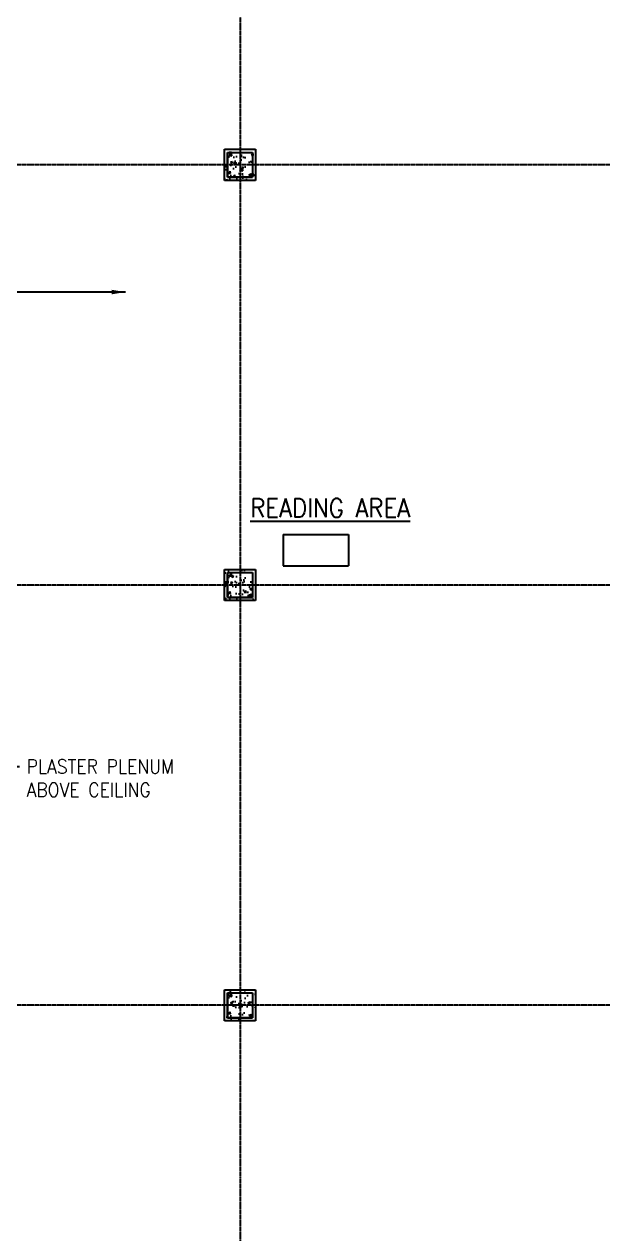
# Model space of a CAD drawing. Header units: inches. Extents: x 388 to 4053, y 352 to 2882.
# Drawn here: x 2958 to 3330, y 900 to 1678 of the extents above; entities that cross this region are included whole.
import ezdxf
from ezdxf.enums import TextEntityAlignment as Align

# ---------------------------------------------------------------- set-up
doc = ezdxf.new("R2010")
doc.units = ezdxf.units.IN
doc.header["$LTSCALE"] = 0.5
doc.header["$MEASUREMENT"] = 0
doc.linetypes.add('CENTER', pattern=[3.25, 2.5, -0.25, 0.25, -0.25])
for name, color, linetype in [('A-ANNO-TEXT', 7, 'Continuous'), ('A-COLS', 2, 'Continuous'), ('A-COLS-PATT', 8, 'Continuous'), ('A-FLOR-IDEN', 7, 'Continuous'), ('A-GRID', 8, 'CENTER'), ('A-WALL', 2, 'Continuous'), ('A-WALL-PATT', 8, 'Continuous')]:
    doc.layers.add(name, color=color, linetype=linetype)
doc.styles.add('ROMANS', font='romans.shx', dxfattribs={"width": 0.9})
doc.dimstyles.new('LD96', dxfattribs={"dimscale": 96, "dimtxt": 0.09375, "dimasz": 0.09375, "dimexe": 0.046875, "dimexo": 0.046875, "dimgap": 0.046875, "dimtad": 0, "dimdec": 4, "dimzin": 3, "dimdsep": 46, "dimlunit": 4, "dimtxsty": 'ROMANS', "dimcen": 0.046875, "dimaunit": 1, "dimadec": 0, "dimazin": 0, "dimtfac": 0.7, "dimtdec": 4, "dimtofl": 0, "dimtmove": 2, "dimatfit": 3, "dimfxl": 0, "dimfrac": 1, "dimtolj": 1, "dimtzin": 0, "dimarcsym": 0})
pattern_1 = [(50, (11.203, -0.822), (14.345204, -1.255043), [1.5, -16.5]), (355, (11.203, -0.822), (-2.775027, 15.04384), [1.2, -13.2]), (100.4514, (12.398, -0.927), (11.57019, 13.78879), [1.274804, -14.02284]), (46.1842, (11.203, 3.178), (21.34482, -3.31038), [2.25, -24.75]), (96.6356, (12.981, 2.902), (18.69325, 19.48236), [1.9122, -21.03426]), (351.1842, (11.203, 3.178), (18.69324, 19.48237), [1.8, -19.8]), (21, (13.203, 2.178), (11.93814, -8.052378), [1.5, -16.5]), (326, (13.203, 2.178), (4.866307, 14.503), [1.2, -13.2]), (71.4514, (14.197, 1.507), (16.80445, 6.45061), [1.274804, -14.02284]), (37.5, (11.2027, -0.8225), (0.243197, 6.657877), [0, -13.04, 0, -13.4, 0, -13.25]), (7.5, (11.203, -0.8225), (5.261391, 7.888234), [0, -7.64, 0, -12.74, 0, -5.05]), (327.5, (6.7427, -0.8225), (10.676449, -0.4510974), [0, -5, 0, -15.6, 0, -20.7]), (317.5, (4.743, -0.822), (11.663723, 2.0021), [0, -6.5, 0, -10.36, 0, -14.7])]

# ---------------------------------------------------------------- blocks, each defined once
blk = doc.blocks.new('IDEN2')
for p, q in [((-0.2188, 0.1042), (0.2188, 0.1042)), ((-0.2188, 0.1042), (-0.2188, -0.1042)), ((0.2188, 0.1042), (0.2188, -0.1042)), ((-0.2188, -0.1042), (0.2188, -0.1042))]:
    blk.add_line(p, q)
at = {"style": 'ROMANS', "width": 0.9}
blk.add_attdef('#', text='', height=0.0938, dxfattribs=at).set_placement((0, 0), align=Align.MIDDLE_CENTER)
blk = doc.blocks.new('1')
for p, q in [((-8, 8), (8, 8)), ((-8, 8), (-8, -8)), ((8, 8), (8, -8)), ((-8, -8), (8, -8))]:
    blk.add_line(p, q)

msp = doc.modelspace()

# ---------------------------------------------------------------- hatches: boundary and pattern name
at = {"layer": 'A-COLS-PATT'}
h = msp.add_hatch(dxfattribs=at)
h.set_pattern_fill('AR-CONC', color=256, scale=2, style=0)
h.set_pattern_definition([(50, (2130.299, -791.055), (14.345204, -1.255043), [1.5, -16.5]), (355, (2130.299, -791.055), (-2.77503, 15.04384), [1.2, -13.2]), (100.4514, (2131.495, -791.159), (11.57019, 13.78879), [1.2748, -14.02284]), (46.1842, (2130.3, -787.055), (21.34482, -3.31038), [2.25, -24.75]), (96.6356, (2132.078, -787.33), (18.69325, 19.48236), [1.9122, -21.03426]), (351.1842, (2130.3, -787.055), (18.69324, 19.48237), [1.8, -19.8]), (21, (2132.299, -788.055), (11.93814, -8.05238), [1.5, -16.5]), (326, (2132.299, -788.055), (4.86631, 14.503), [1.2, -13.2]), (71.4514, (2133.294, -788.726), (16.80445, 6.45061), [1.2748, -14.02284]), (37.5, (2130.299, -791.0546), (0.243197, 6.657877), [0, -13.04, 0, -13.4, 0, -13.25]), (7.5, (2130.299, -791.0546), (5.26139, 7.888234), [0, -7.64, 0, -12.74, 0, -5.05]), (327.5, (2125.839, -791.0546), (10.676449, -0.451097), [0, -5, 0, -15.6, 0, -20.7]), (317.5, (2123.839, -791.055), (11.663723, 2.0021), [0, -6.5, 0, -10.36, 0, -14.7])])
h.paths.add_polyline_path([(3089.08318, 1595.27553), (3089.08318, 1579.27553), (3105.08318, 1579.27553), (3105.08318, 1595.27553)])
h = msp.add_hatch(dxfattribs=at)
h.set_pattern_fill('AR-CONC', color=256, scale=2, style=0)
h.set_pattern_definition([(50, (2130.299, -1061.055), (14.345204, -1.255043), [1.5, -16.5]), (355, (2130.299, -1061.055), (-2.77503, 15.04384), [1.2, -13.2]), (100.4514, (2131.495, -1061.159), (11.57019, 13.78879), [1.2748, -14.02284]), (46.1842, (2130.3, -1057.055), (21.34482, -3.31038), [2.25, -24.75]), (96.6356, (2132.078, -1057.33), (18.69325, 19.48236), [1.9122, -21.03426]), (351.1842, (2130.3, -1057.055), (18.69324, 19.48237), [1.8, -19.8]), (21, (2132.299, -1058.055), (11.93814, -8.05238), [1.5, -16.5]), (326, (2132.299, -1058.055), (4.86631, 14.503), [1.2, -13.2]), (71.4514, (2133.294, -1058.726), (16.80445, 6.45061), [1.2748, -14.02284]), (37.5, (2130.299, -1061.0546), (0.243197, 6.657877), [0, -13.04, 0, -13.4, 0, -13.25]), (7.5, (2130.299, -1061.0546), (5.26139, 7.888234), [0, -7.64, 0, -12.74, 0, -5.05]), (327.5, (2125.839, -1061.0546), (10.676449, -0.451097), [0, -5, 0, -15.6, 0, -20.7]), (317.5, (2123.839, -1061.055), (11.663723, 2.0021), [0, -6.5, 0, -10.36, 0, -14.7])])
h.paths.add_polyline_path([(3089.08318, 1325.27553), (3089.08318, 1309.27553), (3105.08318, 1309.27553), (3105.08318, 1325.27553)])
h = msp.add_hatch(dxfattribs=at)
h.set_pattern_fill('AR-CONC', color=256, scale=2, style=0)
h.set_pattern_definition([(50, (2130.299, -1331.055), (14.345204, -1.255043), [1.5, -16.5]), (355, (2130.299, -1331.055), (-2.77503, 15.04384), [1.2, -13.2]), (100.4514, (2131.495, -1331.159), (11.57019, 13.78879), [1.2748, -14.02284]), (46.1842, (2130.3, -1327.055), (21.34482, -3.31038), [2.25, -24.75]), (96.6356, (2132.078, -1327.33), (18.69325, 19.48236), [1.9122, -21.03426]), (351.1842, (2130.3, -1327.055), (18.69324, 19.48237), [1.8, -19.8]), (21, (2132.299, -1328.055), (11.93814, -8.05238), [1.5, -16.5]), (326, (2132.299, -1328.055), (4.86631, 14.503), [1.2, -13.2]), (71.4514, (2133.294, -1328.726), (16.80445, 6.45061), [1.2748, -14.02284]), (37.5, (2130.299, -1331.0546), (0.243197, 6.657877), [0, -13.04, 0, -13.4, 0, -13.25]), (7.5, (2130.299, -1331.0546), (5.26139, 7.888234), [0, -7.64, 0, -12.74, 0, -5.05]), (327.5, (2125.839, -1331.0546), (10.676449, -0.451097), [0, -5, 0, -15.6, 0, -20.7]), (317.5, (2123.839, -1331.055), (11.663723, 2.0021), [0, -6.5, 0, -10.36, 0, -14.7])])
h.paths.add_polyline_path([(3089.08318, 1055.27553), (3089.08318, 1039.27553), (3105.08318, 1039.27553), (3105.08318, 1055.27553)])
at = {"layer": 'A-WALL-PATT'}
h = msp.add_hatch(dxfattribs=at)
h.set_pattern_fill('AR-CONC', color=256, scale=2, style=0)
h.set_pattern_definition(pattern_1)
h.paths.add_polyline_path([(3107.08318, 1597.27553), (3087.08318, 1597.27553), (3087.08318, 1577.27553), (3107.08318, 1577.27553)])
h = msp.add_hatch(dxfattribs=at)
h.set_pattern_fill('AR-CONC', color=256, scale=2, style=0)
h.set_pattern_definition(pattern_1)
h.paths.add_polyline_path([(3107.08318, 1327.27553), (3087.08318, 1327.27553), (3087.08318, 1307.27553), (3107.08318, 1307.27553)])
h = msp.add_hatch(dxfattribs=at)
h.set_pattern_fill('AR-CONC', color=256, scale=2, style=0)
h.set_pattern_definition(pattern_1)
h.paths.add_polyline_path([(3107.08318, 1057.27553), (3087.08318, 1057.27553), (3087.08318, 1037.27553), (3107.08318, 1037.27553)])

# ---------------------------------------------------------------- linework, layer by layer
at = {"layer": 'A-GRID'}
for p, q in [((3097.08318, 2833.64311), (3097.08318, 435.27553)), ((4004.54291, 1587.27553), (510.08318, 1587.27553)), ((4004.54291, 1317.27553), (510.08318, 1317.27553)), ((4004.54291, 1047.27553), (510.08318, 1047.27553))]:
    msp.add_line(p, q, dxfattribs=at)
at = {"layer": 'A-WALL'}
for p, q in [((3087.08318, 1597.27553), (3107.08318, 1597.27553)), ((3087.08318, 1577.27553), (3087.08318, 1597.27553)), ((3089.08318, 1595.27553), (3105.08318, 1595.27553)), ((3089.08318, 1579.27553), (3089.08318, 1595.27553)), ((3105.08318, 1595.27553), (3105.08318, 1579.27553)), ((3107.08318, 1597.27553), (3107.08318, 1577.27553)), ((3105.08318, 1579.27553), (3089.08318, 1579.27553)), ((3107.08318, 1577.27553), (3087.08318, 1577.27553)), ((3087.08318, 1327.27553), (3107.08318, 1327.27553)), ((3087.08318, 1307.27553), (3087.08318, 1327.27553)), ((3089.08318, 1325.27553), (3105.08318, 1325.27553)), ((3089.08318, 1309.27553), (3089.08318, 1325.27553)), ((3105.08318, 1325.27553), (3105.08318, 1309.27553)), ((3107.08318, 1327.27553), (3107.08318, 1307.27553)), ((3107.08318, 1307.27553), (3087.08318, 1307.27553)), ((3105.08318, 1309.27553), (3089.08318, 1309.27553)), ((3087.08318, 1057.27553), (3107.08318, 1057.27553)), ((3087.08318, 1037.27553), (3087.08318, 1057.27553)), ((3107.08318, 1057.27553), (3107.08318, 1037.27553)), ((3089.08318, 1055.27553), (3105.08318, 1055.27553)), ((3089.08318, 1039.27553), (3089.08318, 1055.27553)), ((3105.08318, 1055.27553), (3105.08318, 1039.27553)), ((3107.08318, 1037.27553), (3087.08318, 1037.27553)), ((3105.08318, 1039.27553), (3089.08318, 1039.27553))]:
    msp.add_line(p, q, dxfattribs=at)

# ---------------------------------------------------------------- block references
at = {"layer": 'A-COLS'}
for p in [(3097.08318, 1587.27553), (3097.08318, 1317.27553), (3097.08318, 1047.27553)]:
    msp.add_blockref('1', p, dxfattribs=at)
at = {"layer": 'A-FLOR-IDEN', "xscale": 96, "yscale": 96, "zscale": 96}
msp.add_blockref('IDEN2', (3145.70865, 1339.7266), dxfattribs=at)

# ---------------------------------------------------------------- texts
at = {"layer": 'A-ANNO-TEXT', "insert": (2959.89192, 1205.20346), "char_height": 9, "attachment_point": 1, "style": 'ROMANS'}
msp.add_mtext('\\A1;PLASTER PLENUM\\PABOVE CEILING', dxfattribs=at)
at = {"layer": 'A-FLOR-IDEN', "style": 'ROMANS', "width": 0.9}
msp.add_text('%%UREADING AREA', height=12, dxfattribs=at).set_placement((3103.65408, 1360.81098))

# ---------------------------------------------------------------- leaders
at = {"layer": 'A-ANNO-TEXT'}
msp.add_leader([(3023.48287, 1505.51135), (2848.08318, 1505.51135)], dimstyle='LD96', override={"dimgap": 0.046875, "dimtad": 0}, dxfattribs=at)
at = {"layer": 'A-ANNO-TEXT', "annotation_type": 0, "has_hookline": 1, "hookline_direction": 0, "text_width": 104.14286}
msp.add_leader([(2933.08318, 1256.56457), (2950.8825, 1200.70346), (2955.39192, 1200.70346)], dimstyle='LD96', override={"dimgap": 0.046875, "dimtad": 0}, dxfattribs=at)

doc.saveas('drawing.dxf')
